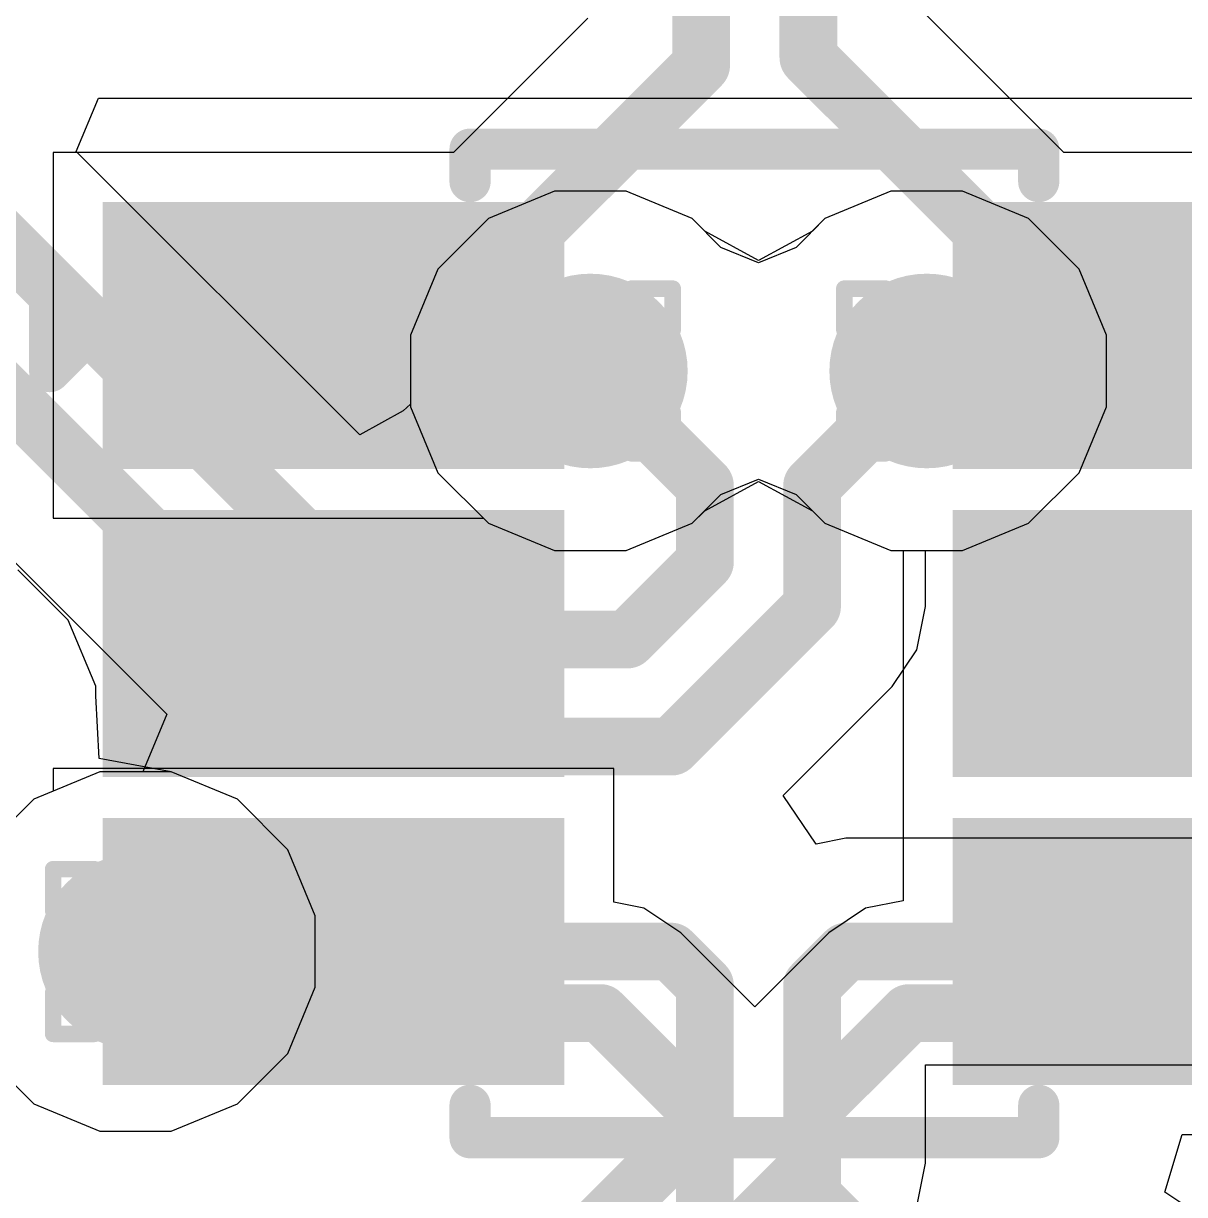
# Model space of a CAD drawing. Header units: inches. Extents: x -11 to 5379, y 0 to 5429.
# Drawn here: x 195.403 to 198.982, y 74.616 to 78.227 of the extents above; entities that cross this region are included whole.
import ezdxf

# ---------------------------------------------------------------- set-up
doc = ezdxf.new("R2010")
doc.units = ezdxf.units.IN
for name, color, linetype in [('Bottom Layer', 5, 'Continuous'), ('Drill Drawing', 1, 'Continuous'), ('GND', 16, 'Continuous'), ('PWR', 76, 'Continuous'), ('Top Layer', 1, 'Continuous'), ('Top Overlay', 2, 'Continuous'), ('Top Paste', 8, 'Continuous'), ('Top Solder', 216, 'Continuous'), ('Via Holes', 16, 'Continuous')]:
    doc.layers.add(name, color=color, linetype=linetype)

# ---------------------------------------------------------------- blocks, each defined once
blk = doc.blocks.new('SOT_23_6_569')
at = {"layer": 'Top Layer'}
for points in [[(-1.91999743, 1.26000002), (-0.69999733, 1.26000002), (-0.69999733, 0.64000126), (-1.91999743, 0.64000126)], [(0.70000241, 1.26000002), (1.92000251, 1.26000002), (1.92000251, 0.64000126), (0.70000241, 0.64000126)], [(-1.91999743, 0.30999938), (-0.69999733, 0.30999938), (-0.69999733, -0.30999938), (-1.91999743, -0.30999938)], [(0.70000241, 0.30999938), (1.92000251, 0.30999938), (1.92000251, -0.30999938), (0.70000241, -0.30999938)], [(-1.91999743, -0.64000126), (-0.69999733, -0.64000126), (-0.69999733, -1.26000002), (-1.91999743, -1.26000002)], [(0.70000241, -0.64000126), (1.92000251, -0.64000126), (1.92000251, -1.26000002), (0.70000241, -1.26000002)]]:
    blk.add_hatch(color=1, dxfattribs=at).paths.add_polyline_path(points)
at = {"layer": 'Top Paste'}
for points in [[(-1.91999743, 1.26000002), (-0.69999733, 1.26000002), (-0.69999733, 0.64000126), (-1.91999743, 0.64000126)], [(0.70000241, 1.26000002), (1.92000251, 1.26000002), (1.92000251, 0.64000126), (0.70000241, 0.64000126)], [(-1.91999743, 0.30999938), (-0.69999733, 0.30999938), (-0.69999733, -0.30999938), (-1.91999743, -0.30999938)], [(0.70000241, 0.30999938), (1.92000251, 0.30999938), (1.92000251, -0.30999938), (0.70000241, -0.30999938)], [(-1.91999743, -0.64000126), (-0.69999733, -0.64000126), (-0.69999733, -1.26000002), (-1.91999743, -1.26000002)], [(0.70000241, -0.64000126), (1.92000251, -0.64000126), (1.92000251, -1.26000002), (0.70000241, -1.26000002)]]:
    blk.add_hatch(color=8, dxfattribs=at).paths.add_polyline_path(points)
at = {"layer": 'Top Solder'}
for points in [[(-2.02159743, 1.36160002), (-0.59839733, 1.36160002), (-0.59839733, 0.53840126), (-2.02159743, 0.53840126)], [(0.5984024099999999, 1.36160002), (2.02160251, 1.36160002), (2.02160251, 0.53840126), (0.5984024099999999, 0.53840126)], [(-2.02159743, 0.41159938), (-0.59839733, 0.41159938), (-0.59839733, -0.41159938), (-2.02159743, -0.41159938)], [(0.5984024099999999, 0.41159938), (2.02160251, 0.41159938), (2.02160251, -0.41159938), (0.5984024099999999, -0.41159938)], [(-2.02159743, -0.53840126), (-0.59839733, -0.53840126), (-0.59839733, -1.36160002), (-2.02159743, -1.36160002)], [(0.5984024099999999, -0.53840126), (2.02160251, -0.53840126), (2.02160251, -1.36160002), (0.5984024099999999, -1.36160002)]]:
    blk.add_hatch(color=216, dxfattribs=at).paths.add_polyline_path(points)
at = {"layer": 'Top Overlay'}
for points in [[(-0.889, 1.524, 0.127, 0.127, 0), (0.8636, 1.524, 0.127, 0.127, 0)], [(-0.889, 1.4240002, 0.127, 0.127, 0), (-0.889, 1.524, 0.127, 0.127, 0)], [(0.8636, 1.4240002, 0.127, 0.127, 0), (0.8636, 1.524, 0.127, 0.127, 0)], [(-2.1844, 1.0922, 0.127, 0.127, 0), (-2.0574, 0.9652, 0.127, 0.127, 0)], [(-2.1844, 0.8382, 0.127, 0.127, 0), (-2.1844, 1.0922, 0.127, 0.127, 0)], [(-2.1844, 0.8382, 0.127, 0.127, 0), (-2.0574, 0.9652, 0.127, 0.127, 0)], [(-0.889, -1.524, 0.127, 0.127, 0), (-0.889, -1.4240002, 0.127, 0.127, 0)], [(0.8636, -1.524, 0.127, 0.127, 0), (0.8636, -1.4240002, 0.127, 0.127, 0)], [(-0.889, -1.524, 0.127, 0.127, 0), (0.8636, -1.524, 0.127, 0.127, 0)]]:
    blk.add_lwpolyline(points, format="xyseb", dxfattribs=at)
for points in [[(-0.9207499999999998, 1.524, 0.0635, 0.0635, 1), (-0.85725, 1.524, 0.0635, 0.0635, 1)], [(-0.9207499999999998, 1.524, 0.0635, 0.0635, 1), (-0.85725, 1.524, 0.0635, 0.0635, 1)], [(0.83185, 1.524, 0.0635, 0.0635, 1), (0.8953499999999999, 1.524, 0.0635, 0.0635, 1)], [(0.83185, 1.524, 0.0635, 0.0635, 1), (0.8953499999999999, 1.524, 0.0635, 0.0635, 1)], [(-0.9207499999999998, 1.4240002, 0.0635, 0.0635, 1), (-0.85725, 1.4240002, 0.0635, 0.0635, 1)], [(0.83185, 1.4240002, 0.0635, 0.0635, 1), (0.8953499999999999, 1.4240002, 0.0635, 0.0635, 1)], [(-2.21615, 1.0922, 0.0635, 0.0635, 1), (-2.15265, 1.0922, 0.0635, 0.0635, 1)], [(-2.21615, 1.0922, 0.0635, 0.0635, 1), (-2.15265, 1.0922, 0.0635, 0.0635, 1)], [(-2.08915, 0.9652, 0.0635, 0.0635, 1), (-2.02565, 0.9652, 0.0635, 0.0635, 1)], [(-2.08915, 0.9652, 0.0635, 0.0635, 1), (-2.02565, 0.9652, 0.0635, 0.0635, 1)], [(-2.21615, 0.8382, 0.0635, 0.0635, 1), (-2.15265, 0.8382, 0.0635, 0.0635, 1)], [(-2.21615, 0.8382, 0.0635, 0.0635, 1), (-2.15265, 0.8382, 0.0635, 0.0635, 1)], [(-0.9207499999999998, -1.4240002, 0.0635, 0.0635, 1), (-0.85725, -1.4240002, 0.0635, 0.0635, 1)], [(0.83185, -1.4240002, 0.0635, 0.0635, 1), (0.8953499999999999, -1.4240002, 0.0635, 0.0635, 1)], [(-0.9207499999999998, -1.524, 0.0635, 0.0635, 1), (-0.85725, -1.524, 0.0635, 0.0635, 1)], [(-0.9207499999999998, -1.524, 0.0635, 0.0635, 1), (-0.85725, -1.524, 0.0635, 0.0635, 1)], [(0.83185, -1.524, 0.0635, 0.0635, 1), (0.8953499999999999, -1.524, 0.0635, 0.0635, 1)], [(0.83185, -1.524, 0.0635, 0.0635, 1), (0.8953499999999999, -1.524, 0.0635, 0.0635, 1)]]:
    blk.add_lwpolyline(points, format="xyseb", close=True, dxfattribs=at)

msp = doc.modelspace()

# ---------------------------------------------------------------- hatches: boundary and pattern name
at = {"layer": 'Bottom Layer'}
h = msp.add_hatch(color=5, dxfattribs=at)
edge = h.paths.add_edge_path()
edge.add_arc((197.1503931, 77.15531431999999), 0.2999994, 0, 360)
h = msp.add_hatch(color=5, dxfattribs=at)
edge = h.paths.add_edge_path()
edge.add_arc((198.18709918, 77.15531431999999), 0.2999994, 0, 360)
h = msp.add_hatch(color=5, dxfattribs=at)
edge = h.paths.add_edge_path()
edge.add_arc((195.7487449, 75.36521121999999), 0.2999994, 0, 360)
at = {"layer": 'GND'}
h = msp.add_hatch(color=16, dxfattribs=at)
edge = h.paths.add_edge_path()
edge.add_arc((197.1503931, 77.15531431999999), 0.2999994, 0, 360)
h = msp.add_hatch(color=16, dxfattribs=at)
edge = h.paths.add_edge_path()
edge.add_arc((198.18709918, 77.15531431999999), 0.2999994, 0, 360)
h = msp.add_hatch(color=16, dxfattribs=at)
edge = h.paths.add_edge_path()
edge.add_arc((195.7487449, 75.36521121999999), 0.2999994, 0, 360)
at = {"layer": 'PWR'}
h = msp.add_hatch(color=76, dxfattribs=at)
edge = h.paths.add_edge_path()
edge.add_arc((197.1503931, 77.15531431999999), 0.2999994, 0, 360)
h = msp.add_hatch(color=76, dxfattribs=at)
edge = h.paths.add_edge_path()
edge.add_arc((198.18709918, 77.15531431999999), 0.2999994, 0, 360)
h = msp.add_hatch(color=76, dxfattribs=at)
edge = h.paths.add_edge_path()
edge.add_arc((195.7487449, 75.36521121999999), 0.2999994, 0, 360)
at = {"layer": 'Top Layer'}
h = msp.add_hatch(color=1, dxfattribs=at)
edge = h.paths.add_edge_path()
edge.add_arc((197.1503931, 77.15531431999999), 0.2999994, 0, 360)
h = msp.add_hatch(color=1, dxfattribs=at)
edge = h.paths.add_edge_path()
edge.add_arc((198.18709918, 77.15531431999999), 0.2999994, 0, 360)
for points in [[(197.37648612, 76.97180694), (197.37648612, 77.3093323), (196.38276192, 77.3093323), (196.38276192, 76.97180694)], [(198.95473544, 76.97180694), (198.95473544, 77.3093323), (197.96101124, 77.3093323), (197.96101124, 76.97180694)], [(198.92008984, 77.06763606), (198.92008984, 77.24543606), (197.92636564, 77.24543606), (197.92636564, 77.06763606)], [(197.41782208, 77.22478331999999), (196.52882208, 77.22478331999999), (196.52882208, 77.04698332), (197.41782208, 77.04698332)]]:
    msp.add_hatch(color=1, dxfattribs=at).paths.add_polyline_path(points)
h = msp.add_hatch(color=1, dxfattribs=at)
edge = h.paths.add_edge_path()
edge.add_arc((195.7487449, 75.36521121999999), 0.2999994, 0, 360)
at = {"layer": 'Via Holes'}
h = msp.add_hatch(color=7, dxfattribs=at)
edge = h.paths.add_edge_path()
edge.add_arc((197.1503931, 77.15531431999999), 0.1499997, 0, 360)
h = msp.add_hatch(color=7, dxfattribs=at)
edge = h.paths.add_edge_path()
edge.add_arc((198.18709918, 77.15531431999999), 0.1499997, 0, 360)
h = msp.add_hatch(color=7, dxfattribs=at)
edge = h.paths.add_edge_path()
edge.add_arc((195.7487449, 75.36521121999999), 0.1499997, 0, 360)

# ---------------------------------------------------------------- linework, layer by layer
at = {"layer": 'Bottom Layer'}
for p, q in [((195.56620272, 77.83210747999999), (195.63424424, 77.99637435999999)), ((195.63424424, 77.99637435999999), (204.97912522, 77.99637435999999)), ((196.4398281, 76.9584821), (195.56620272, 77.83210747999999)), ((197.0401952, 77.70931372), (196.83657864, 77.62497302)), ((197.260591, 77.70931372), (197.0401952, 77.70931372)), ((197.46420756, 77.62497302), (197.260591, 77.70931372)), ((198.07690128, 77.70931372), (197.87328472, 77.62497302)), ((198.29729708, 77.70931372), (198.07690128, 77.70931372)), ((198.50091364, 77.62497302), (198.29729708, 77.70931372)), ((196.83657864, 77.62497302), (196.6807344, 77.46912877999999)), ((197.55283324, 77.53634734), (197.46420756, 77.62497302)), ((197.87328472, 77.62497302), (197.78465904, 77.53634734)), ((198.65675788, 77.46912877999999), (198.50091364, 77.62497302)), ((197.66874614, 77.48901443999999), (197.55283324, 77.53634734)), ((197.78465904, 77.53634734), (197.66874614, 77.48901443999999)), ((196.6807344, 77.46912877999999), (196.5963937, 77.26551222)), ((198.74109858, 77.26551222), (198.65675788, 77.46912877999999)), ((196.5963937, 77.26551222), (196.5963937, 77.0533638)), ((198.74109858, 77.04511642), (198.74109858, 77.26551222)), ((196.5733559, 77.03237069999999), (196.4398281, 76.9584821)), ((196.5963937, 77.0533638), (196.5733559, 77.03237069999999)), ((198.65675788, 76.84149986), (198.74109858, 77.04511642)), ((194.9798615, 76.96260452), (195.8454554, 76.09701061999999)), ((198.50091364, 76.68565561999999), (198.65675788, 76.84149986)), ((198.29729708, 76.60131492), (198.50091364, 76.68565561999999)), ((198.18346444, 76.42959821999999), (198.18346444, 76.60131492)), ((198.18346444, 76.60131492), (198.29729708, 76.60131492)), ((198.15685032, 76.29579356), (198.18346698, 76.42958551999999)), ((198.18346698, 76.42958551999999), (198.18346444, 76.42959821999999)), ((198.08106434, 76.18236732), (198.15685032, 76.29579356)), ((197.88763572, 75.98893869999999), (198.08105672, 76.18236223999999)), ((198.08105672, 76.18236223999999), (198.08106434, 76.18236732)), ((195.8454554, 76.09701061999999), (195.77180556, 75.91921062)), ((197.74473024, 75.84603575999999), (197.8876281, 75.98893362)), ((197.8876281, 75.98893362), (197.88763572, 75.98893869999999)), ((195.638547, 75.91921062), (195.43493044, 75.83486992)), ((195.77180556, 75.91921062), (195.638547, 75.91921062)), ((195.43493044, 75.83486992), (195.2790862, 75.67902568)), ((197.84683824, 75.69669645999998), (197.74473024, 75.84603575999999)), ((197.93800138, 75.71482952), (197.84683824, 75.69669645999998)), ((199.15489252, 75.71482952), (197.93800138, 75.71482952)), ((198.18346444, 74.71295699999999), (198.18346444, 75.01559291999999)), ((198.18346444, 75.01559291999999), (199.15489252, 75.01559291999999)), ((198.15685032, 74.57915234), (198.18346698, 74.71294429999999)), ((198.18346698, 74.71294429999999), (198.18346444, 74.71295699999999))]:
    msp.add_line(p, q, dxfattribs=at)
for points in [[(195.07730606, 77.82656773999999, 0.1778, 0.1778, 0), (196.57669854, 76.32717526, 0.1778, 0.1778, 0)], [(195.1568106, 77.28009182, 0.1778, 0.1778, 0), (196.43992716, 75.99697525999999, 0.1778, 0.1778, 0)], [(197.1503931, 77.15531431999999, 0.1778, 0.1778, 0), (197.50364614, 76.80206127999999, 0.1778, 0.1778, 0)], [(197.83384614, 76.80206127999999, 0.1778, 0.1778, 0), (198.18709918, 77.15531431999999, 0.1778, 0.1778, 0)], [(197.50364614, 76.56635689999999, 0.1778, 0.1778, 0), (197.50364614, 76.80206127999999, 0.1778, 0.1778, 0)], [(197.83384614, 76.42958551999999, 0.1778, 0.1778, 0), (197.83384614, 76.80206127999999, 0.1778, 0.1778, 0)], [(197.26446196, 76.32717526, 0.1778, 0.1778, 0), (197.5036436, 76.56635689999999, 0.1778, 0.1778, 0)], [(197.5036436, 76.56635689999999, 0.1778, 0.1778, 0), (197.50364614, 76.56635689999999, 0.1778, 0.1778, 0)], [(197.64041752, 76.2361569, 0.1778, 0.1778, 0), (197.83384614, 76.42958551999999, 0.1778, 0.1778, 0)], [(196.57669854, 76.32717526, 0.1778, 0.1778, 0), (197.26446196, 76.32717526, 0.1778, 0.1778, 0)], [(197.40123334, 75.99697525999999, 0.1778, 0.1778, 0), (197.64041498, 76.2361569, 0.1778, 0.1778, 0)], [(197.64041498, 76.2361569, 0.1778, 0.1778, 0), (197.64041752, 76.2361569, 0.1778, 0.1778, 0)], [(196.43992716, 75.99697525999999, 0.1778, 0.1778, 0), (197.40123334, 75.99697525999999, 0.1778, 0.1778, 0)], [(195.7487449, 75.36521121999999, 0.1778, 0.1778, 0), (197.3994909, 75.36521121999999, 0.1778, 0.1778, 0)], [(197.3994909, 75.36521121999999, 0.1778, 0.1778, 0), (197.50364614, 75.26105598, 0.1778, 0.1778, 0)], [(197.83384614, 75.26105598, 0.1778, 0.1778, 0), (197.93800138, 75.36521121999999, 0.1778, 0.1778, 0)], [(197.93800138, 75.36521121999999, 0.1778, 0.1778, 0), (199.58874738, 75.36521121999999, 0.1778, 0.1778, 0)], [(197.50364614, 74.84971567999999, 0.1778, 0.1778, 0), (197.50364614, 75.26105598, 0.1778, 0.1778, 0)], [(197.83384614, 74.71294429999999, 0.1778, 0.1778, 0), (197.83384614, 75.26105598, 0.1778, 0.1778, 0)], [(197.14768292, 74.493755, 0.1778, 0.1778, 0), (197.5036436, 74.84971567999999, 0.1778, 0.1778, 0)], [(197.5036436, 74.84971567999999, 0.1778, 0.1778, 0), (197.50364614, 74.84971567999999, 0.1778, 0.1778, 0)], [(197.64041752, 74.51951568, 0.1778, 0.1778, 0), (197.83384614, 74.71294429999999, 0.1778, 0.1778, 0)]]:
    msp.add_lwpolyline(points, format="xyseb", dxfattribs=at)
for points in [[(197.1059431, 77.15531431999999, 0.08889999999999999, 0.08889999999999999, 1), (197.1948431, 77.15531431999999, 0.08889999999999999, 0.08889999999999999, 1)], [(198.14264918, 77.15531431999999, 0.08889999999999999, 0.08889999999999999, 1), (198.23154918, 77.15531431999999, 0.08889999999999999, 0.08889999999999999, 1)], [(197.45919614, 76.80206127999999, 0.08889999999999999, 0.08889999999999999, 1), (197.54809614, 76.80206127999999, 0.08889999999999999, 0.08889999999999999, 1)], [(197.45919614, 76.80206127999999, 0.08889999999999999, 0.08889999999999999, 1), (197.54809614, 76.80206127999999, 0.08889999999999999, 0.08889999999999999, 1)], [(197.78939614, 76.80206127999999, 0.08889999999999999, 0.08889999999999999, 1), (197.87829614, 76.80206127999999, 0.08889999999999999, 0.08889999999999999, 1)], [(197.78939614, 76.80206127999999, 0.08889999999999999, 0.08889999999999999, 1), (197.87829614, 76.80206127999999, 0.08889999999999999, 0.08889999999999999, 1)], [(197.4591936, 76.56635689999999, 0.08889999999999999, 0.08889999999999999, 1), (197.5480936, 76.56635689999999, 0.08889999999999999, 0.08889999999999999, 1)], [(197.4591936, 76.56635689999999, 0.08889999999999999, 0.08889999999999999, 1), (197.5480936, 76.56635689999999, 0.08889999999999999, 0.08889999999999999, 1)], [(197.45919614, 76.56635689999999, 0.08889999999999999, 0.08889999999999999, 1), (197.54809614, 76.56635689999999, 0.08889999999999999, 0.08889999999999999, 1)], [(197.45919614, 76.56635689999999, 0.08889999999999999, 0.08889999999999999, 1), (197.54809614, 76.56635689999999, 0.08889999999999999, 0.08889999999999999, 1)], [(197.78939614, 76.42958551999999, 0.08889999999999999, 0.08889999999999999, 1), (197.87829614, 76.42958551999999, 0.08889999999999999, 0.08889999999999999, 1)], [(197.78939614, 76.42958551999999, 0.08889999999999999, 0.08889999999999999, 1), (197.87829614, 76.42958551999999, 0.08889999999999999, 0.08889999999999999, 1)], [(196.53224854, 76.32717526, 0.08889999999999999, 0.08889999999999999, 1), (196.62114854, 76.32717526, 0.08889999999999999, 0.08889999999999999, 1)], [(196.53224854, 76.32717526, 0.08889999999999999, 0.08889999999999999, 1), (196.62114854, 76.32717526, 0.08889999999999999, 0.08889999999999999, 1)], [(197.22001196, 76.32717526, 0.08889999999999999, 0.08889999999999999, 1), (197.30891196, 76.32717526, 0.08889999999999999, 0.08889999999999999, 1)], [(197.22001196, 76.32717526, 0.08889999999999999, 0.08889999999999999, 1), (197.30891196, 76.32717526, 0.08889999999999999, 0.08889999999999999, 1)], [(197.59596498, 76.2361569, 0.08889999999999999, 0.08889999999999999, 1), (197.68486498, 76.2361569, 0.08889999999999999, 0.08889999999999999, 1)], [(197.59596498, 76.2361569, 0.08889999999999999, 0.08889999999999999, 1), (197.68486498, 76.2361569, 0.08889999999999999, 0.08889999999999999, 1)], [(197.59596752, 76.2361569, 0.08889999999999999, 0.08889999999999999, 1), (197.68486752, 76.2361569, 0.08889999999999999, 0.08889999999999999, 1)], [(197.59596752, 76.2361569, 0.08889999999999999, 0.08889999999999999, 1), (197.68486752, 76.2361569, 0.08889999999999999, 0.08889999999999999, 1)], [(196.39547716, 75.99697525999999, 0.08889999999999999, 0.08889999999999999, 1), (196.48437716, 75.99697525999999, 0.08889999999999999, 0.08889999999999999, 1)], [(196.39547716, 75.99697525999999, 0.08889999999999999, 0.08889999999999999, 1), (196.48437716, 75.99697525999999, 0.08889999999999999, 0.08889999999999999, 1)], [(197.35678334, 75.99697525999999, 0.08889999999999999, 0.08889999999999999, 1), (197.44568334, 75.99697525999999, 0.08889999999999999, 0.08889999999999999, 1)], [(197.35678334, 75.99697525999999, 0.08889999999999999, 0.08889999999999999, 1), (197.44568334, 75.99697525999999, 0.08889999999999999, 0.08889999999999999, 1)], [(195.7042949, 75.36521121999999, 0.08889999999999999, 0.08889999999999999, 1), (195.7931949, 75.36521121999999, 0.08889999999999999, 0.08889999999999999, 1)], [(197.3550409, 75.36521121999999, 0.08889999999999999, 0.08889999999999999, 1), (197.4439409, 75.36521121999999, 0.08889999999999999, 0.08889999999999999, 1)], [(197.3550409, 75.36521121999999, 0.08889999999999999, 0.08889999999999999, 1), (197.4439409, 75.36521121999999, 0.08889999999999999, 0.08889999999999999, 1)], [(197.89355138, 75.36521121999999, 0.08889999999999999, 0.08889999999999999, 1), (197.98245138, 75.36521121999999, 0.08889999999999999, 0.08889999999999999, 1)], [(197.89355138, 75.36521121999999, 0.08889999999999999, 0.08889999999999999, 1), (197.98245138, 75.36521121999999, 0.08889999999999999, 0.08889999999999999, 1)], [(197.45919614, 75.26105598, 0.08889999999999999, 0.08889999999999999, 1), (197.54809614, 75.26105598, 0.08889999999999999, 0.08889999999999999, 1)], [(197.45919614, 75.26105598, 0.08889999999999999, 0.08889999999999999, 1), (197.54809614, 75.26105598, 0.08889999999999999, 0.08889999999999999, 1)], [(197.78939614, 75.26105598, 0.08889999999999999, 0.08889999999999999, 1), (197.87829614, 75.26105598, 0.08889999999999999, 0.08889999999999999, 1)], [(197.78939614, 75.26105598, 0.08889999999999999, 0.08889999999999999, 1), (197.87829614, 75.26105598, 0.08889999999999999, 0.08889999999999999, 1)], [(197.4591936, 74.84971567999999, 0.08889999999999999, 0.08889999999999999, 1), (197.5480936, 74.84971567999999, 0.08889999999999999, 0.08889999999999999, 1)], [(197.4591936, 74.84971567999999, 0.08889999999999999, 0.08889999999999999, 1), (197.5480936, 74.84971567999999, 0.08889999999999999, 0.08889999999999999, 1)], [(197.45919614, 74.84971567999999, 0.08889999999999999, 0.08889999999999999, 1), (197.54809614, 74.84971567999999, 0.08889999999999999, 0.08889999999999999, 1)], [(197.45919614, 74.84971567999999, 0.08889999999999999, 0.08889999999999999, 1), (197.54809614, 74.84971567999999, 0.08889999999999999, 0.08889999999999999, 1)], [(197.78939614, 74.71294429999999, 0.08889999999999999, 0.08889999999999999, 1), (197.87829614, 74.71294429999999, 0.08889999999999999, 0.08889999999999999, 1)], [(197.78939614, 74.71294429999999, 0.08889999999999999, 0.08889999999999999, 1), (197.87829614, 74.71294429999999, 0.08889999999999999, 0.08889999999999999, 1)]]:
    msp.add_lwpolyline(points, format="xyseb", close=True, dxfattribs=at)
at = {"layer": 'Drill Drawing'}
for points in [[(196.8963931, 77.28231432, 0.0508, 0.0508, 0), (196.8963931, 77.40931432000001, 0.0508, 0.0508, 0)], [(196.8963931, 77.40931432000001, 0.0508, 0.0508, 0), (197.0233931, 77.40931432000001, 0.0508, 0.0508, 0)], [(197.0233931, 77.40931432000001, 0.0508, 0.0508, 0), (197.1503931, 77.28231432, 0.0508, 0.0508, 0)], [(197.1503931, 77.28231432, 0.0508, 0.0508, 0), (197.2773931, 77.40931432000001, 0.0508, 0.0508, 0)], [(197.2773931, 77.40931432000001, 0.0508, 0.0508, 0), (197.4043931, 77.40931432000001, 0.0508, 0.0508, 0)], [(197.4043931, 77.28231432, 0.0508, 0.0508, 0), (197.4043931, 77.40931432000001, 0.0508, 0.0508, 0)], [(197.93309918, 77.28231432, 0.0508, 0.0508, 0), (197.93309918, 77.40931432000001, 0.0508, 0.0508, 0)], [(197.93309918, 77.40931432000001, 0.0508, 0.0508, 0), (198.06009918, 77.40931432000001, 0.0508, 0.0508, 0)], [(198.06009918, 77.40931432000001, 0.0508, 0.0508, 0), (198.18709918, 77.28231432, 0.0508, 0.0508, 0)], [(198.18709918, 77.28231432, 0.0508, 0.0508, 0), (198.31409918, 77.40931432000001, 0.0508, 0.0508, 0)], [(198.31409918, 77.40931432000001, 0.0508, 0.0508, 0), (198.44109918, 77.40931432000001, 0.0508, 0.0508, 0)], [(198.44109918, 77.28231432, 0.0508, 0.0508, 0), (198.44109918, 77.40931432000001, 0.0508, 0.0508, 0)], [(196.8963931, 77.28231432, 0.0508, 0.0508, 0), (197.0233931, 77.15531431999999, 0.0508, 0.0508, 0)], [(197.2773931, 77.15531431999999, 0.0508, 0.0508, 0), (197.4043931, 77.28231432, 0.0508, 0.0508, 0)], [(197.93309918, 77.28231432, 0.0508, 0.0508, 0), (198.06009918, 77.15531431999999, 0.0508, 0.0508, 0)], [(198.31409918, 77.15531431999999, 0.0508, 0.0508, 0), (198.44109918, 77.28231432, 0.0508, 0.0508, 0)], [(196.8963931, 77.02831431999999, 0.0508, 0.0508, 0), (197.0233931, 77.15531431999999, 0.0508, 0.0508, 0)], [(197.2773931, 77.15531431999999, 0.0508, 0.0508, 0), (197.4043931, 77.02831431999999, 0.0508, 0.0508, 0)], [(197.93309918, 77.02831431999999, 0.0508, 0.0508, 0), (198.06009918, 77.15531431999999, 0.0508, 0.0508, 0)], [(198.31409918, 77.15531431999999, 0.0508, 0.0508, 0), (198.44109918, 77.02831431999999, 0.0508, 0.0508, 0)], [(196.8963931, 76.90131432, 0.0508, 0.0508, 0), (196.8963931, 77.02831431999999, 0.0508, 0.0508, 0)], [(197.0233931, 76.90131432, 0.0508, 0.0508, 0), (197.1503931, 77.02831431999999, 0.0508, 0.0508, 0)], [(197.1503931, 77.02831431999999, 0.0508, 0.0508, 0), (197.2773931, 76.90131432, 0.0508, 0.0508, 0)], [(197.4043931, 76.90131432, 0.0508, 0.0508, 0), (197.4043931, 77.02831431999999, 0.0508, 0.0508, 0)], [(197.93309918, 76.90131432, 0.0508, 0.0508, 0), (197.93309918, 77.02831431999999, 0.0508, 0.0508, 0)], [(198.06009918, 76.90131432, 0.0508, 0.0508, 0), (198.18709918, 77.02831431999999, 0.0508, 0.0508, 0)], [(198.18709918, 77.02831431999999, 0.0508, 0.0508, 0), (198.31409918, 76.90131432, 0.0508, 0.0508, 0)], [(198.44109918, 76.90131432, 0.0508, 0.0508, 0), (198.44109918, 77.02831431999999, 0.0508, 0.0508, 0)], [(196.8963931, 76.90131432, 0.0508, 0.0508, 0), (197.0233931, 76.90131432, 0.0508, 0.0508, 0)], [(197.2773931, 76.90131432, 0.0508, 0.0508, 0), (197.4043931, 76.90131432, 0.0508, 0.0508, 0)], [(197.93309918, 76.90131432, 0.0508, 0.0508, 0), (198.06009918, 76.90131432, 0.0508, 0.0508, 0)], [(198.31409918, 76.90131432, 0.0508, 0.0508, 0), (198.44109918, 76.90131432, 0.0508, 0.0508, 0)], [(195.4947449, 75.49221122, 0.0508, 0.0508, 0), (195.4947449, 75.61921122, 0.0508, 0.0508, 0)], [(195.4947449, 75.61921122, 0.0508, 0.0508, 0), (195.6217449, 75.61921122, 0.0508, 0.0508, 0)], [(195.6217449, 75.61921122, 0.0508, 0.0508, 0), (195.7487449, 75.49221122, 0.0508, 0.0508, 0)], [(195.7487449, 75.49221122, 0.0508, 0.0508, 0), (195.8757449, 75.61921122, 0.0508, 0.0508, 0)], [(195.8757449, 75.61921122, 0.0508, 0.0508, 0), (196.0027449, 75.61921122, 0.0508, 0.0508, 0)], [(196.0027449, 75.49221122, 0.0508, 0.0508, 0), (196.0027449, 75.61921122, 0.0508, 0.0508, 0)], [(195.4947449, 75.49221122, 0.0508, 0.0508, 0), (195.6217449, 75.36521121999999, 0.0508, 0.0508, 0)], [(195.8757449, 75.36521121999999, 0.0508, 0.0508, 0), (196.0027449, 75.49221122, 0.0508, 0.0508, 0)], [(195.4947449, 75.23821122, 0.0508, 0.0508, 0), (195.6217449, 75.36521121999999, 0.0508, 0.0508, 0)], [(195.8757449, 75.36521121999999, 0.0508, 0.0508, 0), (196.0027449, 75.23821122, 0.0508, 0.0508, 0)], [(195.4947449, 75.11121121999999, 0.0508, 0.0508, 0), (195.4947449, 75.23821122, 0.0508, 0.0508, 0)], [(195.6217449, 75.11121121999999, 0.0508, 0.0508, 0), (195.7487449, 75.23821122, 0.0508, 0.0508, 0)], [(195.7487449, 75.23821122, 0.0508, 0.0508, 0), (195.8757449, 75.11121121999999, 0.0508, 0.0508, 0)], [(196.0027449, 75.11121121999999, 0.0508, 0.0508, 0), (196.0027449, 75.23821122, 0.0508, 0.0508, 0)], [(195.4947449, 75.11121121999999, 0.0508, 0.0508, 0), (195.6217449, 75.11121121999999, 0.0508, 0.0508, 0)], [(195.8757449, 75.11121121999999, 0.0508, 0.0508, 0), (196.0027449, 75.11121121999999, 0.0508, 0.0508, 0)]]:
    msp.add_lwpolyline(points, format="xyseb", dxfattribs=at)
for points in [[(196.8836931, 77.40931432000001, 0.0254, 0.0254, 1), (196.9090931, 77.40931432000001, 0.0254, 0.0254, 1)], [(196.8836931, 77.40931432000001, 0.0254, 0.0254, 1), (196.9090931, 77.40931432000001, 0.0254, 0.0254, 1)], [(197.0106931, 77.40931432000001, 0.0254, 0.0254, 1), (197.0360931, 77.40931432000001, 0.0254, 0.0254, 1)], [(197.0106931, 77.40931432000001, 0.0254, 0.0254, 1), (197.0360931, 77.40931432000001, 0.0254, 0.0254, 1)], [(197.2646931, 77.40931432000001, 0.0254, 0.0254, 1), (197.2900931, 77.40931432000001, 0.0254, 0.0254, 1)], [(197.2646931, 77.40931432000001, 0.0254, 0.0254, 1), (197.2900931, 77.40931432000001, 0.0254, 0.0254, 1)], [(197.3916931, 77.40931432000001, 0.0254, 0.0254, 1), (197.4170931, 77.40931432000001, 0.0254, 0.0254, 1)], [(197.3916931, 77.40931432000001, 0.0254, 0.0254, 1), (197.4170931, 77.40931432000001, 0.0254, 0.0254, 1)], [(197.92039918, 77.40931432000001, 0.0254, 0.0254, 1), (197.94579918, 77.40931432000001, 0.0254, 0.0254, 1)], [(197.92039918, 77.40931432000001, 0.0254, 0.0254, 1), (197.94579918, 77.40931432000001, 0.0254, 0.0254, 1)], [(198.04739918, 77.40931432000001, 0.0254, 0.0254, 1), (198.07279918, 77.40931432000001, 0.0254, 0.0254, 1)], [(198.04739918, 77.40931432000001, 0.0254, 0.0254, 1), (198.07279918, 77.40931432000001, 0.0254, 0.0254, 1)], [(198.30139918, 77.40931432000001, 0.0254, 0.0254, 1), (198.32679918, 77.40931432000001, 0.0254, 0.0254, 1)], [(198.30139918, 77.40931432000001, 0.0254, 0.0254, 1), (198.32679918, 77.40931432000001, 0.0254, 0.0254, 1)], [(198.42839918, 77.40931432000001, 0.0254, 0.0254, 1), (198.45379918, 77.40931432000001, 0.0254, 0.0254, 1)], [(198.42839918, 77.40931432000001, 0.0254, 0.0254, 1), (198.45379918, 77.40931432000001, 0.0254, 0.0254, 1)], [(196.8836931, 77.28231432, 0.0254, 0.0254, 1), (196.9090931, 77.28231432, 0.0254, 0.0254, 1)], [(196.8836931, 77.28231432, 0.0254, 0.0254, 1), (196.9090931, 77.28231432, 0.0254, 0.0254, 1)], [(197.1376931, 77.28231432, 0.0254, 0.0254, 1), (197.1630931, 77.28231432, 0.0254, 0.0254, 1)], [(197.1376931, 77.28231432, 0.0254, 0.0254, 1), (197.1630931, 77.28231432, 0.0254, 0.0254, 1)], [(197.3916931, 77.28231432, 0.0254, 0.0254, 1), (197.4170931, 77.28231432, 0.0254, 0.0254, 1)], [(197.3916931, 77.28231432, 0.0254, 0.0254, 1), (197.4170931, 77.28231432, 0.0254, 0.0254, 1)], [(197.92039918, 77.28231432, 0.0254, 0.0254, 1), (197.94579918, 77.28231432, 0.0254, 0.0254, 1)], [(197.92039918, 77.28231432, 0.0254, 0.0254, 1), (197.94579918, 77.28231432, 0.0254, 0.0254, 1)], [(198.17439918, 77.28231432, 0.0254, 0.0254, 1), (198.19979918, 77.28231432, 0.0254, 0.0254, 1)], [(198.17439918, 77.28231432, 0.0254, 0.0254, 1), (198.19979918, 77.28231432, 0.0254, 0.0254, 1)], [(198.42839918, 77.28231432, 0.0254, 0.0254, 1), (198.45379918, 77.28231432, 0.0254, 0.0254, 1)], [(198.42839918, 77.28231432, 0.0254, 0.0254, 1), (198.45379918, 77.28231432, 0.0254, 0.0254, 1)], [(197.0106931, 77.15531431999999, 0.0254, 0.0254, 1), (197.0360931, 77.15531431999999, 0.0254, 0.0254, 1)], [(197.0106931, 77.15531431999999, 0.0254, 0.0254, 1), (197.0360931, 77.15531431999999, 0.0254, 0.0254, 1)], [(197.2646931, 77.15531431999999, 0.0254, 0.0254, 1), (197.2900931, 77.15531431999999, 0.0254, 0.0254, 1)], [(197.2646931, 77.15531431999999, 0.0254, 0.0254, 1), (197.2900931, 77.15531431999999, 0.0254, 0.0254, 1)], [(198.04739918, 77.15531431999999, 0.0254, 0.0254, 1), (198.07279918, 77.15531431999999, 0.0254, 0.0254, 1)], [(198.04739918, 77.15531431999999, 0.0254, 0.0254, 1), (198.07279918, 77.15531431999999, 0.0254, 0.0254, 1)], [(198.30139918, 77.15531431999999, 0.0254, 0.0254, 1), (198.32679918, 77.15531431999999, 0.0254, 0.0254, 1)], [(198.30139918, 77.15531431999999, 0.0254, 0.0254, 1), (198.32679918, 77.15531431999999, 0.0254, 0.0254, 1)], [(196.8836931, 77.02831431999999, 0.0254, 0.0254, 1), (196.9090931, 77.02831431999999, 0.0254, 0.0254, 1)], [(196.8836931, 77.02831431999999, 0.0254, 0.0254, 1), (196.9090931, 77.02831431999999, 0.0254, 0.0254, 1)], [(197.1376931, 77.02831431999999, 0.0254, 0.0254, 1), (197.1630931, 77.02831431999999, 0.0254, 0.0254, 1)], [(197.1376931, 77.02831431999999, 0.0254, 0.0254, 1), (197.1630931, 77.02831431999999, 0.0254, 0.0254, 1)], [(197.3916931, 77.02831431999999, 0.0254, 0.0254, 1), (197.4170931, 77.02831431999999, 0.0254, 0.0254, 1)], [(197.3916931, 77.02831431999999, 0.0254, 0.0254, 1), (197.4170931, 77.02831431999999, 0.0254, 0.0254, 1)], [(197.92039918, 77.02831431999999, 0.0254, 0.0254, 1), (197.94579918, 77.02831431999999, 0.0254, 0.0254, 1)], [(197.92039918, 77.02831431999999, 0.0254, 0.0254, 1), (197.94579918, 77.02831431999999, 0.0254, 0.0254, 1)], [(198.17439918, 77.02831431999999, 0.0254, 0.0254, 1), (198.19979918, 77.02831431999999, 0.0254, 0.0254, 1)], [(198.17439918, 77.02831431999999, 0.0254, 0.0254, 1), (198.19979918, 77.02831431999999, 0.0254, 0.0254, 1)], [(198.42839918, 77.02831431999999, 0.0254, 0.0254, 1), (198.45379918, 77.02831431999999, 0.0254, 0.0254, 1)], [(198.42839918, 77.02831431999999, 0.0254, 0.0254, 1), (198.45379918, 77.02831431999999, 0.0254, 0.0254, 1)], [(196.8836931, 76.90131432, 0.0254, 0.0254, 1), (196.9090931, 76.90131432, 0.0254, 0.0254, 1)], [(196.8836931, 76.90131432, 0.0254, 0.0254, 1), (196.9090931, 76.90131432, 0.0254, 0.0254, 1)], [(197.0106931, 76.90131432, 0.0254, 0.0254, 1), (197.0360931, 76.90131432, 0.0254, 0.0254, 1)], [(197.0106931, 76.90131432, 0.0254, 0.0254, 1), (197.0360931, 76.90131432, 0.0254, 0.0254, 1)], [(197.2646931, 76.90131432, 0.0254, 0.0254, 1), (197.2900931, 76.90131432, 0.0254, 0.0254, 1)], [(197.2646931, 76.90131432, 0.0254, 0.0254, 1), (197.2900931, 76.90131432, 0.0254, 0.0254, 1)], [(197.3916931, 76.90131432, 0.0254, 0.0254, 1), (197.4170931, 76.90131432, 0.0254, 0.0254, 1)], [(197.3916931, 76.90131432, 0.0254, 0.0254, 1), (197.4170931, 76.90131432, 0.0254, 0.0254, 1)], [(197.92039918, 76.90131432, 0.0254, 0.0254, 1), (197.94579918, 76.90131432, 0.0254, 0.0254, 1)], [(197.92039918, 76.90131432, 0.0254, 0.0254, 1), (197.94579918, 76.90131432, 0.0254, 0.0254, 1)], [(198.04739918, 76.90131432, 0.0254, 0.0254, 1), (198.07279918, 76.90131432, 0.0254, 0.0254, 1)], [(198.04739918, 76.90131432, 0.0254, 0.0254, 1), (198.07279918, 76.90131432, 0.0254, 0.0254, 1)], [(198.30139918, 76.90131432, 0.0254, 0.0254, 1), (198.32679918, 76.90131432, 0.0254, 0.0254, 1)], [(198.30139918, 76.90131432, 0.0254, 0.0254, 1), (198.32679918, 76.90131432, 0.0254, 0.0254, 1)], [(198.42839918, 76.90131432, 0.0254, 0.0254, 1), (198.45379918, 76.90131432, 0.0254, 0.0254, 1)], [(198.42839918, 76.90131432, 0.0254, 0.0254, 1), (198.45379918, 76.90131432, 0.0254, 0.0254, 1)], [(195.4820449, 75.61921122, 0.0254, 0.0254, 1), (195.5074449, 75.61921122, 0.0254, 0.0254, 1)], [(195.4820449, 75.61921122, 0.0254, 0.0254, 1), (195.5074449, 75.61921122, 0.0254, 0.0254, 1)], [(195.6090449, 75.61921122, 0.0254, 0.0254, 1), (195.6344449, 75.61921122, 0.0254, 0.0254, 1)], [(195.6090449, 75.61921122, 0.0254, 0.0254, 1), (195.6344449, 75.61921122, 0.0254, 0.0254, 1)], [(195.8630449, 75.61921122, 0.0254, 0.0254, 1), (195.8884449, 75.61921122, 0.0254, 0.0254, 1)], [(195.8630449, 75.61921122, 0.0254, 0.0254, 1), (195.8884449, 75.61921122, 0.0254, 0.0254, 1)], [(195.9900449, 75.61921122, 0.0254, 0.0254, 1), (196.0154449, 75.61921122, 0.0254, 0.0254, 1)], [(195.9900449, 75.61921122, 0.0254, 0.0254, 1), (196.0154449, 75.61921122, 0.0254, 0.0254, 1)], [(195.4820449, 75.49221122, 0.0254, 0.0254, 1), (195.5074449, 75.49221122, 0.0254, 0.0254, 1)], [(195.4820449, 75.49221122, 0.0254, 0.0254, 1), (195.5074449, 75.49221122, 0.0254, 0.0254, 1)], [(195.7360449, 75.49221122, 0.0254, 0.0254, 1), (195.7614449, 75.49221122, 0.0254, 0.0254, 1)], [(195.7360449, 75.49221122, 0.0254, 0.0254, 1), (195.7614449, 75.49221122, 0.0254, 0.0254, 1)], [(195.9900449, 75.49221122, 0.0254, 0.0254, 1), (196.0154449, 75.49221122, 0.0254, 0.0254, 1)], [(195.9900449, 75.49221122, 0.0254, 0.0254, 1), (196.0154449, 75.49221122, 0.0254, 0.0254, 1)], [(195.6090449, 75.36521121999999, 0.0254, 0.0254, 1), (195.6344449, 75.36521121999999, 0.0254, 0.0254, 1)], [(195.6090449, 75.36521121999999, 0.0254, 0.0254, 1), (195.6344449, 75.36521121999999, 0.0254, 0.0254, 1)], [(195.8630449, 75.36521121999999, 0.0254, 0.0254, 1), (195.8884449, 75.36521121999999, 0.0254, 0.0254, 1)], [(195.8630449, 75.36521121999999, 0.0254, 0.0254, 1), (195.8884449, 75.36521121999999, 0.0254, 0.0254, 1)], [(195.4820449, 75.23821122, 0.0254, 0.0254, 1), (195.5074449, 75.23821122, 0.0254, 0.0254, 1)], [(195.4820449, 75.23821122, 0.0254, 0.0254, 1), (195.5074449, 75.23821122, 0.0254, 0.0254, 1)], [(195.7360449, 75.23821122, 0.0254, 0.0254, 1), (195.7614449, 75.23821122, 0.0254, 0.0254, 1)], [(195.7360449, 75.23821122, 0.0254, 0.0254, 1), (195.7614449, 75.23821122, 0.0254, 0.0254, 1)], [(195.9900449, 75.23821122, 0.0254, 0.0254, 1), (196.0154449, 75.23821122, 0.0254, 0.0254, 1)], [(195.9900449, 75.23821122, 0.0254, 0.0254, 1), (196.0154449, 75.23821122, 0.0254, 0.0254, 1)], [(195.4820449, 75.11121121999999, 0.0254, 0.0254, 1), (195.5074449, 75.11121121999999, 0.0254, 0.0254, 1)], [(195.4820449, 75.11121121999999, 0.0254, 0.0254, 1), (195.5074449, 75.11121121999999, 0.0254, 0.0254, 1)], [(195.6090449, 75.11121121999999, 0.0254, 0.0254, 1), (195.6344449, 75.11121121999999, 0.0254, 0.0254, 1)], [(195.6090449, 75.11121121999999, 0.0254, 0.0254, 1), (195.6344449, 75.11121121999999, 0.0254, 0.0254, 1)], [(195.8630449, 75.11121121999999, 0.0254, 0.0254, 1), (195.8884449, 75.11121121999999, 0.0254, 0.0254, 1)], [(195.8630449, 75.11121121999999, 0.0254, 0.0254, 1), (195.8884449, 75.11121121999999, 0.0254, 0.0254, 1)], [(195.9900449, 75.11121121999999, 0.0254, 0.0254, 1), (196.0154449, 75.11121121999999, 0.0254, 0.0254, 1)], [(195.9900449, 75.11121121999999, 0.0254, 0.0254, 1), (196.0154449, 75.11121121999999, 0.0254, 0.0254, 1)]]:
    msp.add_lwpolyline(points, format="xyseb", close=True, dxfattribs=at)
at = {"layer": 'GND'}
for p, q in [((197.0401952, 77.70931372), (196.83657864, 77.62497302)), ((197.260591, 77.70931372), (197.0401952, 77.70931372)), ((197.46420756, 77.62497302), (197.260591, 77.70931372)), ((198.07690128, 77.70931372), (197.87328472, 77.62497302)), ((198.29729708, 77.70931372), (198.07690128, 77.70931372)), ((198.50091364, 77.62497302), (198.29729708, 77.70931372)), ((196.83657864, 77.62497302), (196.6807344, 77.46912877999999)), ((197.50281048, 77.5863701), (197.46420756, 77.62497302)), ((197.87328472, 77.62497302), (197.8346818, 77.5863701)), ((198.65675788, 77.46912877999999), (198.50091364, 77.62497302)), ((197.66874614, 77.4957302), (197.50281048, 77.5863701)), ((197.8346818, 77.5863701), (197.66874614, 77.4957302)), ((196.6807344, 77.46912877999999), (196.5963937, 77.26551222)), ((198.74109858, 77.26551222), (198.65675788, 77.46912877999999)), ((196.5963937, 77.26551222), (196.5963937, 77.04511642)), ((198.74109858, 77.04511642), (198.74109858, 77.26551222)), ((196.5963937, 77.04511642), (196.6807344, 76.84149986)), ((198.65675788, 76.84149986), (198.74109858, 77.04511642)), ((196.6807344, 76.84149986), (196.83657864, 76.68565561999999)), ((197.50281048, 76.72425854), (197.66874614, 76.81489844)), ((197.66874614, 76.81489844), (197.8346818, 76.72425854)), ((198.50091364, 76.68565561999999), (198.65675788, 76.84149986)), ((197.46420756, 76.68565561999999), (197.50281048, 76.72425854)), ((197.8346818, 76.72425854), (197.87328472, 76.68565561999999)), ((196.83657864, 76.68565561999999), (197.0401952, 76.60131492)), ((197.260591, 76.60131492), (197.46420756, 76.68565561999999)), ((197.87328472, 76.68565561999999), (198.07690128, 76.60131492)), ((198.29729708, 76.60131492), (198.50091364, 76.68565561999999)), ((197.0401952, 76.60131492), (197.260591, 76.60131492)), ((198.07690128, 76.60131492), (198.29729708, 76.60131492)), ((195.638547, 75.91921062), (195.43493044, 75.83486992)), ((195.8589428, 75.91921062), (195.638547, 75.91921062)), ((196.06255936, 75.83486992), (195.8589428, 75.91921062)), ((195.43493044, 75.83486992), (195.2790862, 75.67902568)), ((196.2184036, 75.67902568), (196.06255936, 75.83486992)), ((196.3027443, 75.47540912), (196.2184036, 75.67902568)), ((196.3027443, 75.25501331999999), (196.3027443, 75.47540912)), ((196.2184036, 75.05139676), (196.3027443, 75.25501331999999)), ((195.2790862, 75.05139676), (195.43493044, 74.89555252)), ((196.06255936, 74.89555252), (196.2184036, 75.05139676)), ((195.43493044, 74.89555252), (195.638547, 74.81121182)), ((195.8589428, 74.81121182), (196.06255936, 74.89555252)), ((195.638547, 74.81121182), (195.8589428, 74.81121182))]:
    msp.add_line(p, q, dxfattribs=at)
at = {"layer": 'PWR'}
for p, q in [((197.0401952, 77.70931372), (196.83657864, 77.62497302)), ((197.260591, 77.70931372), (197.0401952, 77.70931372)), ((197.46420756, 77.62497302), (197.260591, 77.70931372)), ((198.07690128, 77.70931372), (197.87328472, 77.62497302)), ((198.29729708, 77.70931372), (198.07690128, 77.70931372)), ((198.50091364, 77.62497302), (198.29729708, 77.70931372)), ((196.83657864, 77.62497302), (196.6807344, 77.46912877999999)), ((197.50281048, 77.5863701), (197.46420756, 77.62497302)), ((197.87328472, 77.62497302), (197.8346818, 77.5863701)), ((198.65675788, 77.46912877999999), (198.50091364, 77.62497302)), ((197.66874614, 77.4957302), (197.50281048, 77.5863701)), ((197.8346818, 77.5863701), (197.66874614, 77.4957302)), ((196.6807344, 77.46912877999999), (196.5963937, 77.26551222)), ((198.74109858, 77.26551222), (198.65675788, 77.46912877999999)), ((196.5963937, 77.26551222), (196.5963937, 77.04511642)), ((198.74109858, 77.04511642), (198.74109858, 77.26551222)), ((196.5963937, 77.04511642), (196.6807344, 76.84149986)), ((198.65675788, 76.84149986), (198.74109858, 77.04511642)), ((196.6807344, 76.84149986), (196.83657864, 76.68565561999999)), ((197.50281048, 76.72425854), (197.66874614, 76.81489844)), ((197.66874614, 76.81489844), (197.8346818, 76.72425854)), ((198.50091364, 76.68565561999999), (198.65675788, 76.84149986)), ((197.46420756, 76.68565561999999), (197.50281048, 76.72425854)), ((197.8346818, 76.72425854), (197.87328472, 76.68565561999999)), ((196.83657864, 76.68565561999999), (197.0401952, 76.60131492)), ((197.260591, 76.60131492), (197.46420756, 76.68565561999999)), ((197.87328472, 76.68565561999999), (198.07690128, 76.60131492)), ((198.29729708, 76.60131492), (198.50091364, 76.68565561999999)), ((197.0401952, 76.60131492), (197.260591, 76.60131492)), ((198.07690128, 76.60131492), (198.29729708, 76.60131492)), ((195.5416587, 76.38681446), (195.38581446, 76.5426587)), ((195.6259994, 76.1831979), (195.5416587, 76.38681446)), ((195.6259994, 76.15387614), (195.6259994, 76.1831979)), ((195.63632196, 75.9608717), (195.6259994, 76.15387614)), ((195.8589428, 75.91921062), (195.63632196, 75.9608717)), ((196.06255936, 75.83486992), (195.8589428, 75.91921062)), ((196.2184036, 75.67902568), (196.06255936, 75.83486992)), ((196.3027443, 75.47540912), (196.2184036, 75.67902568)), ((196.3027443, 75.25501331999999), (196.3027443, 75.47540912)), ((196.2184036, 75.05139676), (196.3027443, 75.25501331999999)), ((195.2790862, 75.05139676), (195.43493044, 74.89555252)), ((196.06255936, 74.89555252), (196.2184036, 75.05139676)), ((195.43493044, 74.89555252), (195.638547, 74.81121182)), ((195.8589428, 74.81121182), (196.06255936, 74.89555252)), ((195.638547, 74.81121182), (195.8589428, 74.81121182))]:
    msp.add_line(p, q, dxfattribs=at)
at = {"layer": 'Top Layer'}
for p, q in [((198.60918114, 77.82921188), (198.17191252, 78.26648304)), ((197.14247592, 78.24337666), (196.72831114, 77.82921188)), ((196.72831114, 77.82921188), (195.49474744, 77.82921188)), ((195.49474744, 77.82921188), (195.49474744, 76.70121311999999)), ((199.84274484, 77.82921188), (198.60918114, 77.82921188)), ((197.55283324, 76.7742813), (197.66874614, 76.8216142)), ((197.66874614, 76.8216142), (197.78465904, 76.7742813)), ((197.46420756, 76.68565561999999), (197.55283324, 76.7742813)), ((197.78465904, 76.7742813), (197.87328472, 76.68565561999999)), ((195.49474744, 76.70121311999999), (196.82102114, 76.70121311999999)), ((196.82102114, 76.70121311999999), (196.83657864, 76.68565561999999)), ((196.83657864, 76.68565561999999), (197.0401952, 76.60131492)), ((197.260591, 76.60131492), (197.46420756, 76.68565561999999)), ((197.87328472, 76.68565561999999), (198.07690128, 76.60131492)), ((197.0401952, 76.60131492), (197.260591, 76.60131492)), ((198.07690128, 76.60131492), (198.11474728, 76.60131492)), ((198.11474728, 76.60131492), (198.11474728, 75.52187079999999)), ((197.222745, 75.9292106), (195.49474744, 75.9292106)), ((195.49474744, 75.9292106), (195.49474744, 75.85964762)), ((197.222745, 75.51722514), (197.222745, 75.9292106)), ((195.43493044, 75.83486992), (195.2790862, 75.67902568)), ((195.49474744, 75.85964762), (195.43493044, 75.83486992)), ((197.3157725, 75.49872124), (197.222745, 75.51722514)), ((198.11474728, 75.52187079999999), (197.99837972, 75.49872124)), ((197.4291962, 75.42293526), (197.3157725, 75.49872124)), ((197.99837972, 75.49872124), (197.88495348, 75.42293526)), ((197.65707484, 75.19505661999999), (197.4291962, 75.42293526)), ((197.88495348, 75.42293526), (197.65707484, 75.19505661999999)), ((198.92051656, 74.62341183999999), (198.97445092, 74.80121184)), ((198.97445092, 74.80121184), (199.84274484, 74.80121184)), ((198.9885657, 74.57794329999999), (198.92051656, 74.62341183999999))]:
    msp.add_line(p, q, dxfattribs=at)
for points in [[(197.49209422, 78.09855856, 0.1778, 0.1778, 0), (197.49209422, 79.72511614, 0.1778, 0.1778, 0)], [(197.82229422, 78.12166493999999, 0.1778, 0.1778, 0), (197.82229422, 79.72511614, 0.1778, 0.1778, 0)], [(196.65874816, 77.26521249999999, 0.1778, 0.1778, 0), (197.49209422, 78.09855856, 0.1778, 0.1778, 0)], [(197.82229422, 78.12166493999999, 0.1778, 0.1778, 0), (198.45764474, 77.48631441999999, 0.1778, 0.1778, 0)], [(198.45764474, 77.48631187999999, 0.1778, 0.1778, 0), (198.45764474, 77.48631441999999, 0.1778, 0.1778, 0)], [(198.45764474, 77.48631187999999, 0.1778, 0.1778, 0), (198.67874412, 77.26521249999999, 0.1778, 0.1778, 0)], [(196.35874622, 77.26521249999999, 0.1778, 0.1778, 0), (196.65874816, 77.26521249999999, 0.1778, 0.1778, 0)], [(198.67874412, 77.26521249999999, 0.1778, 0.1778, 0), (198.97874606, 77.26521249999999, 0.1778, 0.1778, 0)], [(198.97874606, 76.31521185999999, 0.3809999999999999, 0.3809999999999999, 0), (200.0263208, 76.31521185999999, 0.3809999999999999, 0.3809999999999999, 0)], [(196.35874622, 75.36521121999999, 0.1778, 0.1778, 0), (196.54824038, 75.17571706, 0.1778, 0.1778, 0)], [(198.7892519, 75.17571706, 0.1778, 0.1778, 0), (198.97874606, 75.36521121999999, 0.1778, 0.1778, 0)], [(196.54824038, 75.17571706, 0.1778, 0.1778, 0), (197.181978, 75.17571706, 0.1778, 0.1778, 0)], [(197.181978, 75.17571706, 0.1778, 0.1778, 0), (197.50364614, 74.85404892, 0.1778, 0.1778, 0)], [(197.83384614, 74.87739152, 0.1778, 0.1778, 0), (198.13217168, 75.17571706, 0.1778, 0.1778, 0)], [(198.13217168, 75.17571706, 0.1778, 0.1778, 0), (198.7892519, 75.17571706, 0.1778, 0.1778, 0)], [(197.83384614, 74.61266764, 0.1778, 0.1778, 0), (197.83384614, 74.87739152, 0.1778, 0.1778, 0)], [(197.50364614, 74.47589625999998, 0.1778, 0.1778, 0), (197.50364614, 74.85404892, 0.1778, 0.1778, 0)], [(197.83384614, 74.61266764, 0.1778, 0.1778, 0), (198.11578868, 74.3307251, 0.1778, 0.1778, 0)]]:
    msp.add_lwpolyline(points, format="xyseb", dxfattribs=at)
for points in [[(197.44764422, 78.09855856, 0.08889999999999999, 0.08889999999999999, 1), (197.53654422, 78.09855856, 0.08889999999999999, 0.08889999999999999, 1)], [(197.44764422, 78.09855856, 0.08889999999999999, 0.08889999999999999, 1), (197.53654422, 78.09855856, 0.08889999999999999, 0.08889999999999999, 1)], [(197.77784422, 78.12166493999999, 0.08889999999999999, 0.08889999999999999, 1), (197.86674422, 78.12166493999999, 0.08889999999999999, 0.08889999999999999, 1)], [(197.77784422, 78.12166493999999, 0.08889999999999999, 0.08889999999999999, 1), (197.86674422, 78.12166493999999, 0.08889999999999999, 0.08889999999999999, 1)], [(198.41319474, 77.48631441999999, 0.08889999999999999, 0.08889999999999999, 1), (198.50209474, 77.48631441999999, 0.08889999999999999, 0.08889999999999999, 1)], [(198.41319474, 77.48631441999999, 0.08889999999999999, 0.08889999999999999, 1), (198.50209474, 77.48631441999999, 0.08889999999999999, 0.08889999999999999, 1)], [(198.41319474, 77.48631187999999, 0.08889999999999999, 0.08889999999999999, 1), (198.50209474, 77.48631187999999, 0.08889999999999999, 0.08889999999999999, 1)], [(198.41319474, 77.48631187999999, 0.08889999999999999, 0.08889999999999999, 1), (198.50209474, 77.48631187999999, 0.08889999999999999, 0.08889999999999999, 1)], [(196.31429622, 77.26521249999999, 0.08889999999999999, 0.08889999999999999, 1), (196.40319622, 77.26521249999999, 0.08889999999999999, 0.08889999999999999, 1)], [(196.61429816, 77.26521249999999, 0.08889999999999999, 0.08889999999999999, 1), (196.70319816, 77.26521249999999, 0.08889999999999999, 0.08889999999999999, 1)], [(196.61429816, 77.26521249999999, 0.08889999999999999, 0.08889999999999999, 1), (196.70319816, 77.26521249999999, 0.08889999999999999, 0.08889999999999999, 1)], [(198.63429412, 77.26521249999999, 0.08889999999999999, 0.08889999999999999, 1), (198.72319412, 77.26521249999999, 0.08889999999999999, 0.08889999999999999, 1)], [(198.63429412, 77.26521249999999, 0.08889999999999999, 0.08889999999999999, 1), (198.72319412, 77.26521249999999, 0.08889999999999999, 0.08889999999999999, 1)], [(198.93429606, 77.26521249999999, 0.08889999999999999, 0.08889999999999999, 1), (199.02319606, 77.26521249999999, 0.08889999999999999, 0.08889999999999999, 1)], [(198.88349606, 76.31521185999999, 0.1905, 0.1905, 1), (199.07399606, 76.31521185999999, 0.1905, 0.1905, 1)], [(196.31429622, 75.36521121999999, 0.08889999999999999, 0.08889999999999999, 1), (196.40319622, 75.36521121999999, 0.08889999999999999, 0.08889999999999999, 1)], [(198.93429606, 75.36521121999999, 0.08889999999999999, 0.08889999999999999, 1), (199.02319606, 75.36521121999999, 0.08889999999999999, 0.08889999999999999, 1)], [(196.50379038, 75.17571706, 0.08889999999999999, 0.08889999999999999, 1), (196.59269038, 75.17571706, 0.08889999999999999, 0.08889999999999999, 1)], [(196.50379038, 75.17571706, 0.08889999999999999, 0.08889999999999999, 1), (196.59269038, 75.17571706, 0.08889999999999999, 0.08889999999999999, 1)], [(197.137528, 75.17571706, 0.08889999999999999, 0.08889999999999999, 1), (197.226428, 75.17571706, 0.08889999999999999, 0.08889999999999999, 1)], [(197.137528, 75.17571706, 0.08889999999999999, 0.08889999999999999, 1), (197.226428, 75.17571706, 0.08889999999999999, 0.08889999999999999, 1)], [(198.08772168, 75.17571706, 0.08889999999999999, 0.08889999999999999, 1), (198.17662168, 75.17571706, 0.08889999999999999, 0.08889999999999999, 1)], [(198.08772168, 75.17571706, 0.08889999999999999, 0.08889999999999999, 1), (198.17662168, 75.17571706, 0.08889999999999999, 0.08889999999999999, 1)], [(198.7448019, 75.17571706, 0.08889999999999999, 0.08889999999999999, 1), (198.8337019, 75.17571706, 0.08889999999999999, 0.08889999999999999, 1)], [(198.7448019, 75.17571706, 0.08889999999999999, 0.08889999999999999, 1), (198.8337019, 75.17571706, 0.08889999999999999, 0.08889999999999999, 1)], [(197.78939614, 74.87739152, 0.08889999999999999, 0.08889999999999999, 1), (197.87829614, 74.87739152, 0.08889999999999999, 0.08889999999999999, 1)], [(197.78939614, 74.87739152, 0.08889999999999999, 0.08889999999999999, 1), (197.87829614, 74.87739152, 0.08889999999999999, 0.08889999999999999, 1)], [(197.45919614, 74.85404892, 0.08889999999999999, 0.08889999999999999, 1), (197.54809614, 74.85404892, 0.08889999999999999, 0.08889999999999999, 1)], [(197.45919614, 74.85404892, 0.08889999999999999, 0.08889999999999999, 1), (197.54809614, 74.85404892, 0.08889999999999999, 0.08889999999999999, 1)], [(197.78939614, 74.61266764, 0.08889999999999999, 0.08889999999999999, 1), (197.87829614, 74.61266764, 0.08889999999999999, 0.08889999999999999, 1)], [(197.78939614, 74.61266764, 0.08889999999999999, 0.08889999999999999, 1), (197.87829614, 74.61266764, 0.08889999999999999, 0.08889999999999999, 1)]]:
    msp.add_lwpolyline(points, format="xyseb", close=True, dxfattribs=at)

# ---------------------------------------------------------------- block references
msp.add_blockref('SOT_23_6_569', (197.6687436, 76.31521185999999))

doc.saveas('drawing.dxf')
